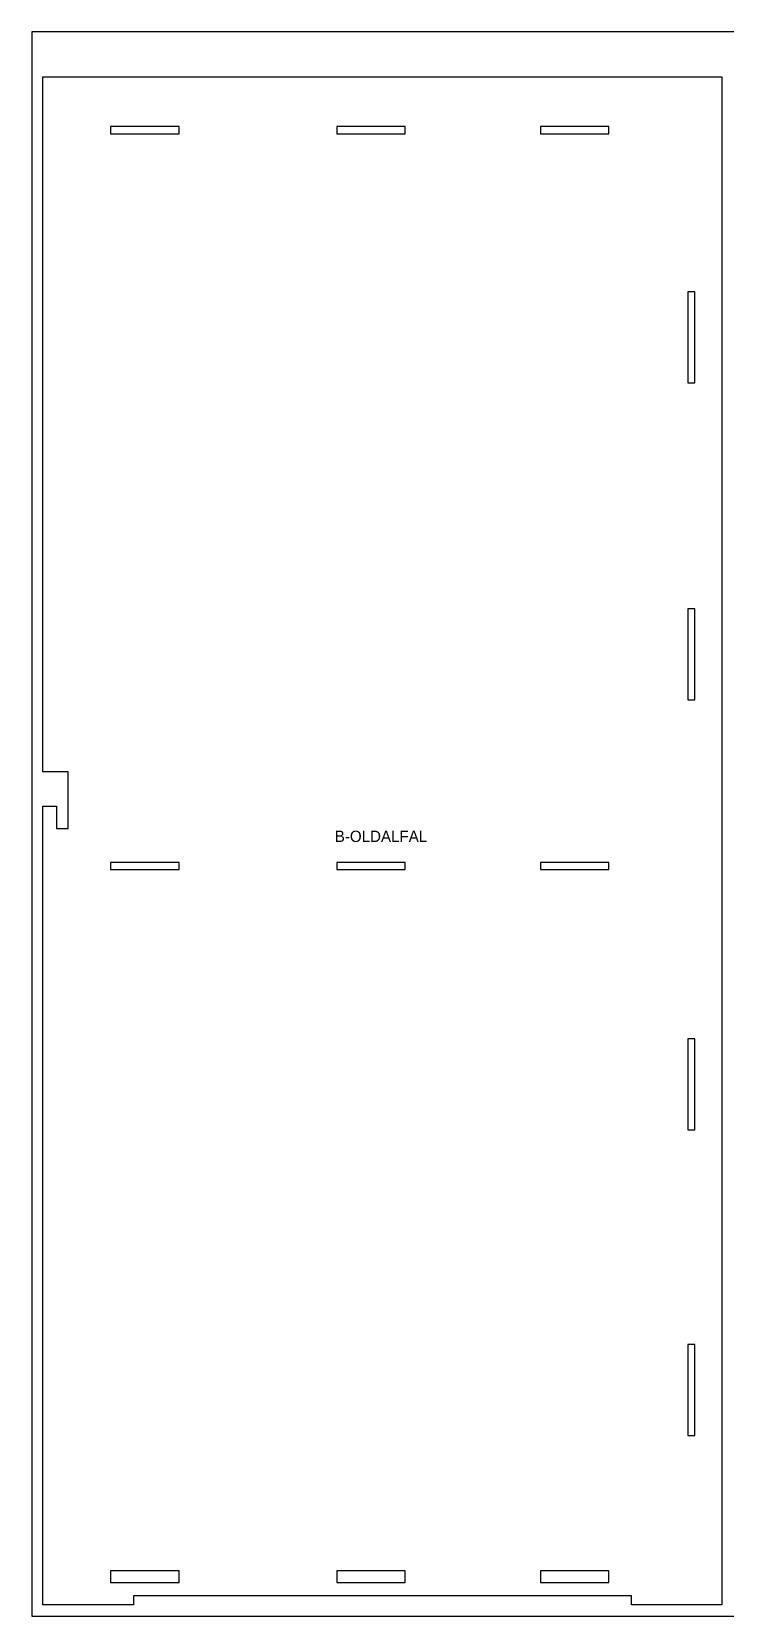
# Model space of a CAD drawing. Header units: millimetres. Extents: x 0 to 1400, y 0 to 1400.
# Drawn here: x 0 to 613, y 0 to 1400 of the extents above; entities that cross this region are included whole.
import ezdxf
from ezdxf.enums import TextEntityAlignment as Align

# ---------------------------------------------------------------- set-up
doc = ezdxf.new("R2010")
doc.units = ezdxf.units.MM
for name, color, linetype in [('JELOLES', 5, 'Continuous'), ('TABLA', 8, 'Continuous'), ('VAGAS', 1, 'Continuous')]:
    doc.layers.add(name, color=color, linetype=linetype)

msp = doc.modelspace()

# ---------------------------------------------------------------- linework, layer by layer
at = {"layer": 'TABLA'}
msp.add_lwpolyline([(0, 0), (1400, 0), (1400, 1400), (0, 1400)], close=True, dxfattribs=at)
at = {"layer": 'VAGAS'}
for points in [[(10, 715.9), (21.9, 715.9), (21.9, 695.9), (32.1, 695.9), (32.1, 715.9), (32.1, 746.1), (21.9, 746.1), (10, 746.1), (10, 1360), (610, 1360), (610, 10), (530, 10), (530, 18), (90, 18), (90, 10), (10, 10)], [(130.2, 1316.1), (69.8, 1316.1), (69.8, 1309.9), (130.2, 1309.9)], [(330.2, 1316.1), (269.8, 1316.1), (269.8, 1309.9), (330.2, 1309.9)], [(510.2, 1316.1), (449.8, 1316.1), (449.8, 1309.9), (510.2, 1309.9)], [(586.1, 1170.2), (579.9, 1170.2), (579.9, 1089.8), (586.1, 1089.8)], [(586.1, 890.2), (579.9, 890.2), (579.9, 809.8), (586.1, 809.8)], [(130.2, 666.1), (69.8, 666.1), (69.8, 659.9), (130.2, 659.9)], [(330.2, 666.1), (269.8, 666.1), (269.8, 659.9), (330.2, 659.9)], [(510.2, 666.1), (449.8, 666.1), (449.8, 659.9), (510.2, 659.9)], [(586.1, 510.2), (579.9, 510.2), (579.9, 429.8), (586.1, 429.8)], [(586.1, 240.2), (579.9, 240.2), (579.9, 159.8), (586.1, 159.8)], [(69.8, 40.1), (69.8, 29.9), (130.2, 29.9), (130.2, 40.1)], [(330.2, 40.1), (269.8, 40.1), (269.8, 29.9), (330.2, 29.9)], [(510.2, 40.1), (449.8, 40.1), (449.8, 29.9), (510.2, 29.9)]]:
    msp.add_lwpolyline(points, close=True, dxfattribs=at)

# ---------------------------------------------------------------- texts
at = {"layer": 'JELOLES'}
msp.add_text('B-OLDALFAL', height=10, dxfattribs=at).set_placement((308.7, 689.1), align=Align.MIDDLE_CENTER)

doc.saveas('drawing.dxf')
